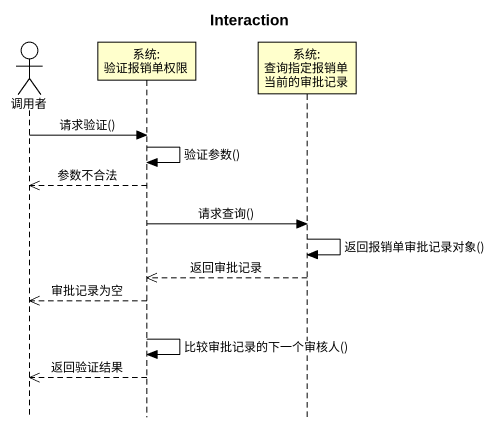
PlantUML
@startuml
title Interaction
hide footbox
actor 调用者
participant "系统: 验证报销单权限" as 系统_验证报销单权限
participant "系统: 查询指定报销单当前的审批记录" as 系统_查询指定报销单当前的审批记录

调用者 -> 系统_验证报销单权限 : 请求验证()
系统_验证报销单权限 -> 系统_验证报销单权限 : 验证参数()
系统_验证报销单权限 -->> 调用者 : 参数不合法
系统_验证报销单权限 -> 系统_查询指定报销单当前的审批记录 : 请求查询()
系统_查询指定报销单当前的审批记录 -> 系统_查询指定报销单当前的审批记录 : 返回报销单审批记录对象()
系统_查询指定报销单当前的审批记录 -->> 系统_验证报销单权限 : 返回审批记录
系统_验证报销单权限 -->> 调用者 : 审批记录为空
系统_验证报销单权限 -> 系统_验证报销单权限 : 比较审批记录的下一个审核人()
系统_验证报销单权限 -->> 调用者 : 返回验证结果
@enduml
